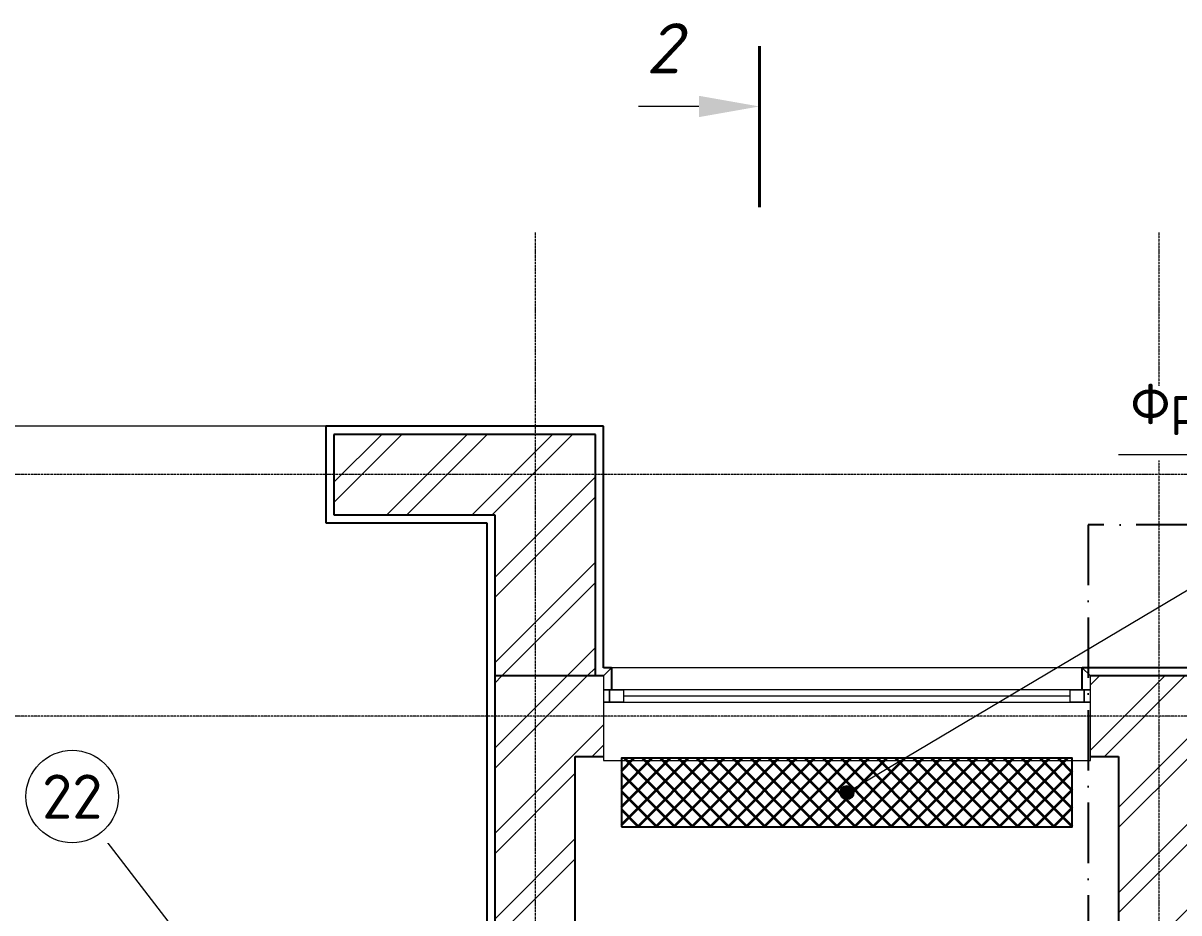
# Model space of a CAD drawing. Header units: millimetres. Extents: x -5016 to 63303, y -6019 to 98943.
# Drawn here: x 6956 to 12700, y 14522 to 18943 of the extents above; entities that cross this region are included whole.
import ezdxf
from ezdxf.enums import TextEntityAlignment as Align

# ---------------------------------------------------------------- set-up
doc = ezdxf.new("R2010")
doc.units = ezdxf.units.MM
for name, pattern in [('ОВ_ШП', [460, 300, -80, 0, -80]), ('Осевая 12-2-2', [16, 12, -2, 0, -2]), ('Пунктир 2-1_5', [3.5, 2, -1.5])]:
    doc.linetypes.add(name, pattern=pattern)
for name, color, linetype, lineweight in [('A-FLOR', 9, 'Continuous', 13), ('A-GLAZ', 8, 'Continuous', 13), ('A-WALL', 8, 'Continuous', 13), ('A-WALL-PATT', 8, 'Continuous', 13), ('G-ANNO-SYMB', 8, 'Continuous', 13), ('S-GRID', 8, 'Continuous', 13), ('S-STRS', 9, 'Continuous', 13), ('АР_подложка', 8, 'Continuous', 13), ('ОВ_выноски', 7, 'Continuous', 18), ('ОВ_марки', 7, 'Continuous', 18), ('ТЗ_АР', 5, 'Continuous', 35), ('ТЗ_АР_марки', 7, 'Continuous', 18)]:
    doc.layers.add(name, color=color, linetype=linetype, lineweight=lineweight)
doc.styles.add('GOST', font='isocpeur.ttf', dxfattribs={"width": 0.9})
doc.styles.add('ISOCPEUR_I', font='isocpeui.ttf', dxfattribs={"height": 250})
pattern_1 = [(45, (0, 0), (-212.132, 212.132), []), (45, (0, 100), (-212.132, 212.132), [])]

# ---------------------------------------------------------------- blocks, each defined once
blk = doc.blocks.new('INT 20 Окно Прямоугольник 1ст - Ок-лестница 2420мм-1568873-Этаж 1 - Планировка')
at = {"layer": 'A-GLAZ'}
for p, q in [((-1170, 240), (-1210, 200)), ((1170, 240), (-1170, 240)), ((1210, 200), (1170, 240)), ((-1210, 200), (-1210, 130)), ((1210, 130), (1210, 200)), ((-1210, 130), (-1110, 130)), ((-1180, 130), (-1210, 130)), ((-1210, 130), (-1210, 70)), ((-1180, 70), (-1180, 130)), ((-1110, 130), (-1180, 130)), ((-1180, 130), (-1180, 70)), ((1110, 130), (1210, 130)), ((1180, 130), (1110, 130)), ((1210, 130), (1180, 130)), ((1180, 130), (1180, 70)), ((1180, 70), (1180, 130)), ((1210, 70), (1210, 130)), ((-1210, 70), (-1180, 70)), ((-1110, 70), (-1210, 70)), ((-1210, 70), (-1210, -200)), ((-1180, 70), (-1110, 70)), ((1210, 70), (1110, 70)), ((1110, 70), (1180, 70)), ((1180, 70), (1210, 70)), ((1210, -200), (1210, 70)), ((-1210, -200), (-1210, -220)), ((-1210, -220), (1210, -220)), ((1210, -220), (1210, -200))]:
    blk.add_line(p, q, dxfattribs=at)
blk = doc.blocks.new('INT 20 Откосы окон снаружи Прямоугольник - INT 20 Откосы окон снаружи Прямоугольник-1566588-Этаж 1 - Планировка')
at = {"layer": 'A-WALL', "lineweight": 25}
for p, q in [((-1186.7, 30), (-1186.7, -80)), ((1153.3, -80), (1153.3, 30))]:
    blk.add_line(p, q, dxfattribs=at)
blk = doc.blocks.new('INT 20 Откосы окон снаружи Прямоугольник - INT 20 Откосы окон снаружи Прямоугольник-1566600-Этаж 1 - Планировка')
at = {"layer": 'A-WALL', "lineweight": 25}
for p, q in [((-1186.7, 30), (-1186.7, -80)), ((1153.3, -80), (1153.3, 30))]:
    blk.add_line(p, q, dxfattribs=at)
blk = doc.blocks.new('INT 20 Стекло - Стекло-1566589-Этаж 1 - Планировка')
at = {"layer": 'A-GLAZ'}
for p, q in [((1820, 30), (-400, 30)), ((-400, 30), (-400, -30)), ((-400, 0), (1820, 0)), ((1820, -30), (1820, 30)), ((-400, -30), (1820, -30))]:
    blk.add_line(p, q, dxfattribs=at)
blk = doc.blocks.new('Разрез - Номер спереди-3576-Этаж 1 - Планировка')
at = {"layer": 'G-ANNO-SYMB'}
blk.add_hatch(color=256, dxfattribs=at).paths.add_polyline_path([(2.471, -3), (3, 0), (3.529, -3)])
at = {"layer": 'G-ANNO-SYMB', "lineweight": 40}
blk.add_line((0, 0), (8, 0), dxfattribs=at)
at = {"layer": 'G-ANNO-SYMB'}
blk.add_line((3, -3), (3, -6), dxfattribs=at)
blk = doc.blocks.new('АР_plan1')
at = {"layer": 'A-WALL-PATT', "lineweight": 9}
h = blk.add_hatch(dxfattribs=at)
h.set_pattern_fill('FP_1', color=256, style=0, pattern_type=2)
h.set_pattern_definition(pattern_1)
h.paths.add_polyline_path([(11968.2, 21172.6), (11968.2, 21572.6), (10668.2, 21572.6), (10668.2, 21172.6), (11468.2, 21172.6)])
h = blk.add_hatch(dxfattribs=at)
h.set_pattern_fill('FP_1', color=256, style=0, pattern_type=2)
h.set_pattern_definition(pattern_1)
h.paths.add_polyline_path([(11468.2, 20372.6), (11968.2, 20372.6), (11968.2, 21172.6), (11468.2, 21172.6), (11468.2, 20797.9)])
h = blk.add_hatch(dxfattribs=at)
h.set_pattern_fill('FP_1', color=256, style=0, pattern_type=2)
h.set_pattern_definition(pattern_1)
h.paths.add_polyline_path([(11868.2, 18672.6), (11868.2, 20372.6), (11468.2, 20372.6), (11468.2, 18672.6), (11680.5, 18672.6)])
h = blk.add_hatch(dxfattribs=at)
h.set_pattern_fill('FP_1', color=256, style=0, pattern_type=2)
h.set_pattern_definition(pattern_1)
h.paths.add_polyline_path([(14929.8, 19972.6), (14968.2, 19972.6), (14968.2, 20372.6), (14428.2, 20372.6), (14428.2, 19972.6), (14568.2, 19972.6)])
h.paths.add_polyline_path([(11868.2, 19972.6), (12008.2, 19972.6), (12008.2, 20372.6), (11868.2, 20372.6), (11868.2, 20242.6)])
h = blk.add_hatch(dxfattribs=at)
h.set_pattern_fill('FP_1', color=256, style=0, pattern_type=2)
h.set_pattern_definition(pattern_1)
h.paths.add_polyline_path([(14568.2, 18672.6), (14968.2, 18672.6), (14968.2, 19972.6), (14568.2, 19972.6)])
at = {"layer": 'A-FLOR'}
blk.add_line((10628.2, 21612.6), (3208.2, 21612.6), dxfattribs=at)
at = {"layer": 'A-WALL', "lineweight": 25}
for p, q in [((10628.2, 21612.6), (10628.2, 21132.6)), ((12008.2, 21612.6), (10628.2, 21612.6)), ((12008.2, 20412.6), (12008.2, 21612.6)), ((11968.2, 21572.6), (10668.2, 21572.6)), ((10668.2, 21572.6), (10668.2, 21172.6)), ((11968.2, 20372.6), (11968.2, 21572.6)), ((10668.2, 21172.6), (11468.2, 21172.6)), ((11468.2, 21172.6), (11468.2, 18672.6)), ((10628.2, 21132.6), (11428.2, 21132.6)), ((11428.2, 21132.6), (11428.2, 18712.6)), ((12048.2, 20412.6), (12008.2, 20412.6)), ((15008.2, 20412.6), (14388.2, 20412.6)), ((12008.2, 20372.6), (11468.2, 20372.6)), ((14968.2, 20372.6), (14428.2, 20372.6)), ((11868.2, 19972.6), (12008.2, 19972.6)), ((11868.2, 12822.6), (11868.2, 19972.6)), ((14428.2, 19972.6), (14568.2, 19972.6)), ((14568.2, 19972.6), (14568.2, 15447.6))]:
    blk.add_line(p, q, dxfattribs=at)
at = {"layer": 'G-ANNO-SYMB', "linetype": 'Пунктир 2-1_5'}
blk.add_line((12783.1, 23501.7), (12783.1, 23251.9), dxfattribs=at)
at = {"layer": 'S-GRID', "color": 251, "linetype": 'Осевая 12-2-2', "true_color": 0x646464}
for p, q in [((11668.2, 22574.8), (11668.2, -1346.2)), ((14768.2, 22574.8), (14768.2, -1346.2)), ((23375.6, 21372.6), (-1176.1, 21372.6)), ((23375.6, 20172.6), (-1176.1, 20172.6))]:
    blk.add_line(p, q, dxfattribs=at)
at = {"layer": 'S-STRS', "linetype": 'Пунктир 2-1_5'}
for p, q in [((11868.2, 19972.6), (11868.2, 18772.6)), ((12008.2, 19972.6), (11868.2, 19972.6)), ((14568.2, 19972.6), (14428.2, 19972.6)), ((14568.2, 18772.6), (14568.2, 19972.6))]:
    blk.add_line(p, q, dxfattribs=at)
at = {"layer": 'A-GLAZ'}
for name, p in [('INT 20 Окно Прямоугольник 1ст - Ок-лестница 2420мм-1568873-Этаж 1 - Планировка', (13218.2, 20172.6)), ('INT 20 Стекло - Стекло-1566589-Этаж 1 - Планировка', (12508.2, 20272.6))]:
    blk.add_blockref(name, p, dxfattribs=at)
at = {"layer": 'A-WALL', "lineweight": 25}
for name in ['INT 20 Откосы окон снаружи Прямоугольник - INT 20 Откосы окон снаружи Прямоугольник-1566588-Этаж 1 - Планировка', 'INT 20 Откосы окон снаружи Прямоугольник - INT 20 Откосы окон снаружи Прямоугольник-1566600-Этаж 1 - Планировка']:
    blk.add_blockref(name, (13234.9, 20382.6), dxfattribs=at)
at = {"layer": 'G-ANNO-SYMB', "xscale": 99.99999999999993, "yscale": 99.99999999999993, "zscale": 99.99999999999993, "rotation": 269.9999999999987}
blk.add_blockref('Разрез - Номер спереди-3576-Этаж 1 - Планировка', (12783.1, 23501.7), dxfattribs=at)
at = {"layer": 'G-ANNO-SYMB', "insert": (12219.7, 23615.8), "char_height": 250, "width": 224.472, "attachment_point": 1, "style": 'ISOCPEUR_I', "bg_fill": 3, "box_fill_scale": 0, "bg_fill_color": 256, "bg_fill_true_color": 3254780160, "bg_fill_transparency": 256}
blk.add_mtext('\\fISOCPEUR|b0|i1|c204|p34|;2', dxfattribs=at)

msp = doc.modelspace()

# ---------------------------------------------------------------- block references
at = {"layer": 'АР_подложка'}
msp.add_blockref('АР_plan1', (-2168, -4673), dxfattribs=at)

# ---------------------------------------------------------------- next in the draw order: hatches: boundary and pattern name
at = {"layer": 'ТЗ_АР'}
h = msp.add_hatch(dxfattribs=at)
h.set_pattern_fill('ANSI37', scale=20)
h.paths.add_polyline_path([(9930, 14950), (12170, 14950), (12170, 15290), (9930, 15290)])
at = {"layer": 'ТЗ_АР_марки'}
h = msp.add_hatch(color=7, dxfattribs=at)
edge = h.paths.add_edge_path()
edge.add_arc((11050, 15120), 35, 0, 360)

# ---------------------------------------------------------------- next in the draw order: linework, layer by layer
at = {"layer": 'ТЗ_АР', "lineweight": 25}
msp.add_lwpolyline([(9930, 14950), (12170, 14950), (12170, 15290), (9930, 15290)], close=True, dxfattribs=at)
at = {"layer": 'ТЗ_АР_марки', "linetype": 'ОВ_ШП', "lineweight": 25}
msp.add_lwpolyline([(12250, 8350), (22450, 8350), (22450, 16450), (12250, 16450)], close=True, dxfattribs=at)
at = {"layer": 'ТЗ_АР_марки', "lineweight": 13}
for points in [[(11050, 15120), (12752.3, 16132.4)], [(8200, 13800), (7340.2, 14917.7)]]:
    msp.add_lwpolyline(points, dxfattribs=at)
at = {"layer": 'ТЗ_АР_марки'}
msp.add_circle((11050, 15120), 35, dxfattribs=at)

# ---------------------------------------------------------------- next in the draw order: wipeouts: each hides what was drawn before it
msp.add_wipeout([(12400, 16770), (16860, 16770), (16860, 17140), (12400, 17140)])

# ---------------------------------------------------------------- next in the draw order: linework, layer by layer
at = {"layer": 'ОВ_выноски'}
msp.add_lwpolyline([(12400, 16800), (16860, 16800)], dxfattribs=at)

# ---------------------------------------------------------------- next in the draw order: texts
at = {"layer": 'ОВ_марки', "style": 'GOST'}
msp.add_text('Фрагмент — лист 3: поз. 1, 3–19, 40', height=200, dxfattribs=at).set_placement((12460, 16890), align=Align.BOTTOM_LEFT)

# ---------------------------------------------------------------- next in the draw order: wipeouts: each hides what was drawn before it
msp.add_wipeout([(6970, 14870), (7430, 14870), (7430, 15330), (6970, 15330)])

# ---------------------------------------------------------------- next in the draw order: linework, layer by layer
at = {"layer": 'ТЗ_АР_марки', "lineweight": 18}
msp.add_circle((7200, 15100), 230, dxfattribs=at)

# ---------------------------------------------------------------- next in the draw order: texts
at = {"layer": 'ТЗ_АР_марки', "style": 'GOST'}
msp.add_text('22', height=220, dxfattribs=at).set_placement((7200, 15100), align=Align.MIDDLE_CENTER)

doc.saveas('drawing.dxf')
